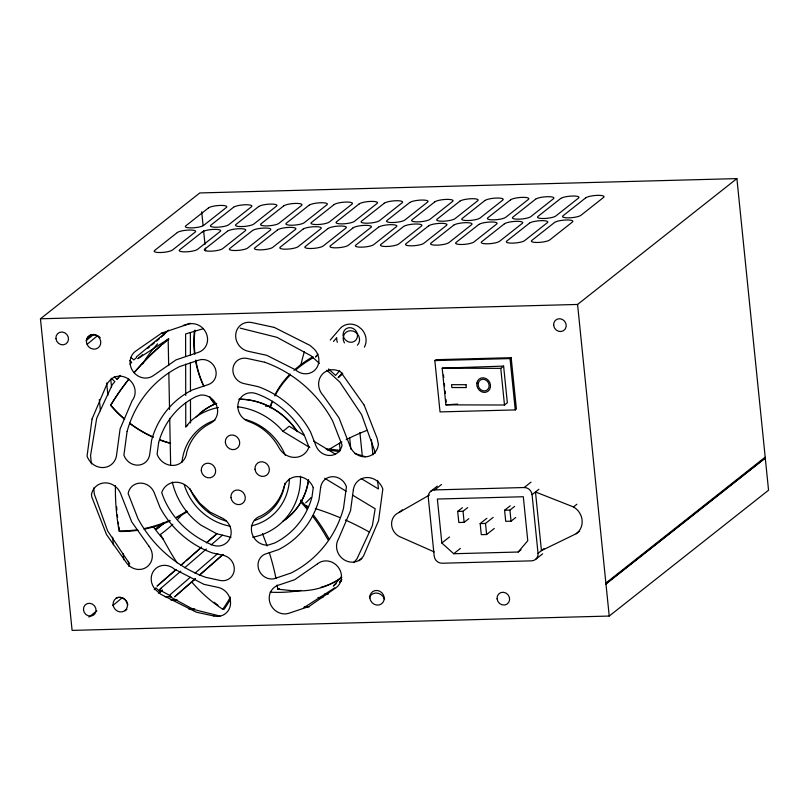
<?xml version="1.0" encoding="UTF-8"?>
<svg xmlns="http://www.w3.org/2000/svg" width="809" height="809" viewBox="0 0 809 809"><rect width="100%" height="100%" fill="white"/><g stroke="black" fill="none" stroke-linecap="round" stroke-linejoin="round"><path stroke-width="1.21" d="M91.144 334.552L88.282 336.908L86.169 340.599L93.783 334.309M154.185 589.731L155.834 587.84L159.262 590.873L160.142 588.982L180.781 571.174M159.262 590.873L160.961 588.305M220.028 616.064L193.513 609.43L169.465 596.405L170.345 594.504L190.287 577.272M124.505 419.264A117.851 115.899 47.8 0 1 110.6 405.36L110.752 405.087A277.659 267.9 35.3 0 1 128.864 379.057M518.154 552.021L527.771 540.736L523.312 496.736L437.366 499.032L441.835 543.021L453.697 553.74L518.154 552.021L521.026 549.746M114.251 376.721L116.981 379.219L120.258 375.447M130.067 364.151L131.705 362.27L129.875 360.602M161.294 337.131L166.785 331.751A152.234 139.987 50.4 0 1 168.697 330.133M185.726 403.013L185.767 426.869L191.146 420.68A68.158 62.677 50.4 0 1 218.46 407.493M317.927 354.2L315.459 357.032L317.34 355.475M330.224 340.043L340.569 328.029A15.452 14.218 50.4 0 1 358.245 326.442L361.38 328.95A15.452 14.218 50.4 0 1 364.414 347.101M333.46 341.469L336.726 337.717L336.655 338.405A15.452 14.218 50.4 0 0 337.313 342.298M339.699 370.724L335.604 375.437L328.545 368.985M341.479 576.706L333.318 586.09L336.17 583.734M353.715 562.619L356.971 558.857L372.362 525.729L375.164 508.76L352.582 495.128M341.894 579.638L339.436 582.46L341.347 580.892M342.258 372.949L338.111 377.712L342.794 373.839M175.988 569.506L157.037 586.141L175.887 569.829M180.731 565.339L201.572 547.046M206.315 542.89L216.741 533.738L231.02 537.307M181.57 564.834L184.422 562.336M186.313 560.677L201.471 547.369M207.165 542.374L216.64 534.061M195.485 578.536L174.633 596.83L195.384 578.86M199.277 575.209L222.96 554.418M200.116 574.693L222.859 554.741M184.685 567.776L206.396 549.028M211.109 544.942L222.435 535.164M195.03 573.166L217.823 553.477M86.978 338.597L91.73 334.663M87.2 344.24L97.667 335.583M136.357 356.921L166.785 331.751M136.559 357.588L133.758 359.914L131.038 357.416M147.804 348.295L149.736 346.697M151.657 345.099L154.549 342.713M156.481 341.115L159.373 338.728M142.586 354.706L137.833 358.64L168.151 339.153L168.677 365.547M116.981 379.219L118.883 377.641M185.767 426.869L187.668 425.291M237.674 406.806A68.158 62.677 50.4 0 1 282.968 431.349L289.137 426.242L304.154 435.313M112.623 605.698L122.129 597.841M125.051 610.846L126.952 609.278M158.534 593.159L162.336 590.014A15.482 14.238 50.4 0 1 159.747 592.684M169.465 596.405L170.284 595.727L160.081 590.206M359.075 560.768L361.886 558.443M40.45 318.786L199.772 192.947L736.898 178.607L768.55 490.214L609.228 616.053L72.102 630.393L40.45 318.786L577.575 304.447L736.898 178.607M155.834 528.611L162.943 523.14M155.925 529.531L163.843 523.281M156.107 529.521L164.025 523.271M88.929 617.105L96.837 610.846M434.837 360.592L435.97 359.692L511.177 357.689L516.385 409.01L515.252 409.91L440.045 411.912L434.837 360.592L510.034 358.579L511.177 357.689M442.179 368.176L503.613 366.103L507.344 402.761L504.492 405.016L445.901 404.844L442.179 368.176L500.771 368.358L503.613 366.103M445.901 404.844L457.651 404.096M434.211 551.9L401.476 537.439A13.622 12.58 51.7 0 1 391.647 525.213A13.622 12.58 51.7 0 1 398.948 512.532L402.366 509.842M430.439 491.548L437.264 486.158M544.002 548.603L538.036 553.326A7.554 6.968 51.7 0 1 531.614 560.849L442.088 563.236A7.554 6.968 51.7 0 1 434.19 556.096L428.194 496.483A7.554 6.968 51.7 0 1 434.645 489.92L441.471 484.52M468.836 518.65L464.144 522.351L458.814 522.503L457.692 511.419L462.374 507.718M457.692 511.419L463.021 511.278L467.703 507.577M441.835 543.021L449.501 536.974M434.645 489.92L524.171 487.524L530.997 482.134M494.289 528.469L486.624 534.516L481.294 534.658L480.162 523.585L486.876 518.286M480.162 523.585L485.491 523.443L493.156 517.386M515.737 517.487L511.045 521.188L505.716 521.33L504.594 510.246L510.216 505.807M453.697 553.74L460.402 548.441M504.594 510.246L509.923 510.105L514.605 506.404M538.036 553.326L532.069 494.673L538.905 489.273M573.48 506.94L535.487 491.973L541.443 550.626L576.2 533.718A16.261 15.007 51.7 0 0 573.48 506.94L576.898 504.25M535.821 559.211L542.647 553.821M576.2 533.718L579.608 531.017M88.282 336.908L92.024 334.946A8.848 8.13 50.4 0 1 100.205 337.687M304.012 607.589L334.795 587.809M398.948 512.532L429.427 495.037M277.133 584.998A173.753 95.725 57.5 0 1 277.77 589.174L279.388 588.608M183.35 325.38L190.53 323.246M203.069 328.747L185.605 333.955L185.645 356.557M265.524 406.158L269.266 405.997M765.061 457.227L605.88 583.056M165.107 596.749L171.356 596.638M324.591 594.089L328.343 594.028M170.932 600.035L177.171 599.934M317.947 597.558L322.943 597.477M188.457 608.894L194.757 608.793M304.255 606.932L309.271 606.851M191.42 581.661A277.659 178.587 -80.3 0 0 222.738 609.228L224.022 609.369A117.851 84.096 -79.6 0 0 230.474 599.307M277.77 589.174L290.896 590.58A277.659 137.085 62.9 0 0 341.782 577.292M240.192 328.13L277.012 337.343L311 355.758L319.373 363.403M216.741 533.738L201.289 525.365A68.158 62.677 50.4 0 1 172.317 482.043M313.801 441.138L335.25 454.082M282.968 431.349L309.786 447.529M361.269 478.604L378.43 488.97L377.601 480.404M324.631 478.261L346.131 491.235M115.424 485.683A277.659 237.148 -40.2 0 0 119.095 530.916L119.712 531.473A117.851 106.05 -41.5 0 0 138.005 530.259M326.826 370.209L339.851 382.111L361.593 414.623L374.749 451.068L374.992 453.515M162.376 333.075L164.187 334.744M111.187 378.207L114.898 381.626L112.34 384.568L96.716 418.192L90.568 455.518L91.377 463.941M129.723 563.984L107.648 530.977L94.289 493.986L93.713 487.979M577.575 304.447L609.228 616.053M510.034 358.579L515.252 409.91M500.771 368.358L504.492 405.016M509.923 510.105L511.045 521.188M485.491 523.443L486.624 534.516M463.021 511.278L464.144 522.351M443.484 375.063L443.736 377.51M444.353 383.618L444.606 386.065M445.102 390.949L445.354 393.396M445.971 399.504L446.214 401.942M371.412 439.742L372.939 454.83M359.904 432.491L362.199 455.113A5.663 5.228 51.7 0 0 362.523 456.529M349.67 437.8L350.813 449.116M339.436 443.12L340.205 450.653M201.684 211.766L203.089 225.58M203.595 230.595L205.001 244.399M205.385 248.161L205.638 250.679M110.793 379.512L111.521 387.005M128.419 561.365L128.904 566.391M106.697 382.91L107.9 395.399M123.17 553.508L123.777 559.777M99.335 399.464L100.427 410.76M112.623 537.216L113.351 544.76M168.828 373.08L169.546 409.526M169.718 418.324L170.648 464.821M190.358 332.539L190.398 355.141M190.408 362.675L190.459 391.546M190.479 400.334L190.519 422.935M185.655 364.09L185.716 395.48M524.171 487.524A7.554 6.968 51.7 0 1 532.069 494.673M199.924 413.419A68.158 62.677 50.4 0 1 215.851 403.63M239.171 399.12A68.158 62.677 50.4 0 1 297.469 431.682M308.633 479.939A68.158 62.677 50.4 0 1 283.797 520.652M311.03 497.525A68.158 62.677 50.4 0 1 305.65 502.844M289.44 478.867A56.559 52.009 50.4 0 1 251.306 525.88M230.09 526.194A56.559 52.009 50.4 0 1 184.27 484.844M181.944 462.333A56.559 52.009 50.4 0 1 214.992 420.215M244.571 419.305A56.559 52.009 50.4 0 1 285.233 455.265M300.999 590.408A149.968 137.904 50.4 0 1 270.075 592.168M163.378 539.34A149.968 137.904 50.4 0 1 153.134 526.528M142.627 363.868A149.968 137.904 50.4 0 1 157.573 343.876M300.513 476.238A68.158 62.677 50.4 0 1 252.691 537.237M196.081 417.019A68.158 62.677 50.4 0 1 216.772 403.337M238.999 399.262A68.158 62.677 50.4 0 1 296.63 430.833M308.451 480.081A68.158 62.677 50.4 0 1 282.563 521.512M369.46 597.062A8.596 7.908 50.4 0 1 377.378 593.159A8.596 7.908 50.4 0 1 384.568 599.418M284.889 483.246A52.211 48.014 50.4 0 1 254.441 520.551M226.571 521.158A52.211 48.014 50.4 0 1 189.984 488.757M344.432 342.915A8.616 7.918 50.4 0 1 346.414 332.024A8.616 7.918 50.4 0 1 357.457 333.986A8.616 7.918 50.4 0 1 357.406 345.21M116.243 597.841A8.636 7.948 50.4 0 1 127.873 604.849M300.463 500.134A117.851 66.793 65.8 0 1 307.531 507.819M313.558 515.242A117.851 66.793 65.8 0 1 329.162 539.168M339.618 579.001A271.966 134.597 62.2 0 1 321.173 587.253M262.49 533.748A173.753 95.725 57.5 0 1 267.061 545.944M269.276 552.567A173.753 95.725 57.5 0 1 276 578.647M300.999 502.338A117.871 66.722 66 0 1 307.208 509.296M312.436 515.839A117.871 66.722 66 0 1 327.958 539.805M305.842 505.746A173.753 104.806 22.7 0 1 308.209 506.414M315.267 508.548A173.753 104.806 22.7 0 1 339.669 517.517M345.362 519.985A173.753 104.806 22.7 0 1 369.602 532.201M326.067 448.955A117.851 68.017 31 0 1 340.235 450.482M354.979 453.637A117.851 68.017 31 0 1 365.355 456.741M327.615 450.208A117.871 67.804 31.2 0 1 339.628 451.644M269.994 407.776A117.851 85.046 -1 0 1 271.693 402.376M274.878 394.964A117.851 85.046 -1 0 1 290.077 374.061M293.94 370.37A117.851 85.046 -1 0 1 312.982 356.658M270.358 407.655A117.871 84.793 -0.8 0 1 272.572 401.224M274.939 395.975A117.871 84.793 -0.8 0 1 290.148 375.154M296.468 369.339A117.871 84.793 -0.8 0 1 313.053 357.831M329.647 449.177A173.753 133.414 -9.6 0 1 341.924 441.926M346.171 439.681A173.753 133.414 -9.6 0 1 367.235 430.297M214.79 404.237A117.851 107.182 -40.7 0 1 209.45 396.632M203.817 386.449A117.851 107.182 -40.7 0 1 195.545 360.774M194.504 353.705A117.851 107.182 -40.7 0 1 194.372 330.851M213.768 402.781A117.871 107.021 -40.5 0 1 209.834 397.037M203.241 384.75A117.871 107.021 -40.5 0 1 195.768 360.056M194.949 354.17A117.871 107.021 -40.5 0 1 194.969 330.123M300.938 364.808A173.753 163.509 -54.1 0 1 304.376 351.713M110.6 405.36A271.966 262.48 33.1 0 1 128.348 379.846M134.941 371.847A271.966 262.48 33.1 0 1 160.94 345.706M162.69 344.199A271.966 262.48 33.1 0 1 168.919 339.042M170.628 443.211A117.871 115.889 49 0 1 160.263 439.894M153.194 437.002A117.871 115.889 49 0 1 129.764 423.117M124.647 419.011A117.871 115.889 49 0 1 110.752 405.087M170.497 443.433A117.851 115.899 47.8 0 1 160.121 440.116M153.063 437.234A117.851 115.899 47.8 0 1 129.612 423.37M134.072 372.686A277.659 267.9 35.3 0 1 168.434 338.92M119.297 529.126A271.966 231.698 -41.2 0 1 118.913 526.78M118.549 524.424A271.966 231.698 -41.2 0 1 118.215 522.068M117.608 517.315A271.966 231.698 -41.2 0 1 117.345 514.939M116.89 510.155A271.966 231.698 -41.2 0 1 116.617 506.545M186.95 511.066A117.871 106.151 -41 0 1 176.574 517.062M169.728 520.349A117.871 106.151 -41 0 1 144.73 528.429M137.409 529.723A117.871 106.151 -41 0 1 119.095 530.916M187.466 511.531A117.851 106.05 -41.5 0 1 177.11 517.538M170.274 520.834A117.851 106.05 -41.5 0 1 144.093 529.207M218.005 605.223A271.966 174.451 -81 0 1 214.082 602.24M230.444 597.072A117.871 84.176 -79.3 0 1 222.738 609.228M177.131 562.852A277.659 178.587 -80.3 0 1 169.384 550.272L160.465 534.405A173.753 115.97 -87.8 0 0 172.823 524.232M181.934 514.757A173.753 115.97 -87.8 0 1 177.859 519.216M320.647 487.423L319.039 499.497A90.871 83.903 51.7 0 1 278.518 549.614L267.243 553.437A13.288 12.266 51.7 0 0 258.465 568.596A13.288 12.266 51.7 0 0 274.079 578.748L291.018 573.035A117.598 108.578 51.7 0 0 343.522 508.234L346.424 486.735A13.975 12.904 51.7 0 0 332.479 476.693A13.975 12.904 51.7 0 0 320.647 487.423M92.064 418.961L87.059 456.094A15.998 14.774 51.7 0 0 103.006 467.562A15.998 14.774 51.7 0 0 116.536 455.315L120.096 428.912L132.15 400.637A15.098 13.945 51.7 0 0 129.561 379.927A15.098 13.945 51.7 0 0 109.367 380.948L107.041 383.81L92.064 418.961M127.104 431.399L123.908 455.113A14.006 12.924 51.7 0 0 137.864 465.145A14.006 12.924 51.7 0 0 149.716 454.425L151.637 440.096A90.952 83.974 51.7 0 1 192.249 389.978L208.348 384.548A13.217 12.206 51.7 0 0 215.224 368.398A13.217 12.206 51.7 0 0 198.792 360.116L179.618 366.578A117.618 108.598 51.7 0 0 127.114 431.399M158.645 442.584L157.088 454.233A16.079 14.845 51.7 0 0 173.166 465.438A16.079 14.845 51.7 0 0 186.606 453.111L186.687 452.534A52.858 48.803 51.7 0 1 210.279 423.41A15.351 14.178 51.7 0 0 216.792 405.997A15.351 14.178 51.7 0 0 200.551 395.075L195.849 396.663A83.337 76.946 51.7 0 0 158.645 442.584M313.255 487.615L311.981 497.039A83.327 76.936 51.7 0 1 274.787 542.95L268.072 545.124A15.351 14.178 51.7 0 1 252.105 533.778A15.351 14.178 51.7 0 1 259.102 516.597L260.356 516.213A52.858 48.803 51.7 0 0 283.949 487.079A16.241 14.997 51.7 0 1 297.975 476.612A16.241 14.997 51.7 0 1 313.255 487.615M353.351 489.789L350.53 510.732L338.486 538.976A15.229 14.066 51.7 0 0 343.734 559.555A15.229 14.066 51.7 0 0 363.595 555.803L378.561 520.683L382.829 489A15.998 14.764 51.7 0 0 366.882 477.532A15.998 14.764 51.7 0 0 353.351 489.789M177.323 232.537L154.57 250.517A9.435 2.063 -5.8 0 0 160.667 252.519A9.435 2.063 -5.8 0 0 172.469 250.032L195.232 232.062A9.435 2.063 -5.8 0 0 189.124 230.049A9.435 2.063 -5.8 0 0 177.323 232.537M208.5 207.913L185.746 225.883A9.435 2.063 -5.8 0 0 191.854 227.895A9.435 2.063 -5.8 0 0 203.646 225.408L226.409 207.438A9.435 2.063 -5.8 0 0 220.301 205.425A9.435 2.063 -5.8 0 0 208.5 207.913M202.392 231.87L179.628 249.85A9.435 2.063 -5.8 0 0 185.736 251.852A9.435 2.063 -5.8 0 0 197.538 249.364L220.291 231.394A9.435 2.063 -5.8 0 0 214.193 229.382A9.435 2.063 -5.8 0 0 202.392 231.87M233.568 207.246L210.805 225.215A9.435 2.063 -5.8 0 0 216.913 227.228A9.435 2.063 -5.8 0 0 228.714 224.74L251.478 206.76A9.435 2.063 -5.8 0 0 245.37 204.758A9.435 2.063 -5.8 0 0 233.568 207.246M227.46 231.202L204.697 249.172A9.435 2.063 -5.8 0 0 210.805 251.184A9.435 2.063 -5.8 0 0 222.596 248.697L245.36 230.717A9.435 2.063 -5.8 0 0 239.252 228.714A9.435 2.063 -5.8 0 0 227.46 231.202M258.637 206.568L235.874 224.548A9.435 2.063 -5.8 0 0 241.982 226.56A9.435 2.063 -5.8 0 0 253.783 224.073L276.536 206.093A9.435 2.063 -5.8 0 0 270.428 204.09A9.435 2.063 -5.8 0 0 258.637 206.568M252.519 230.535L229.766 248.505A9.435 2.063 -5.8 0 0 235.874 250.517A9.435 2.063 -5.8 0 0 247.665 248.029L270.428 230.049A9.435 2.063 -5.8 0 0 264.321 228.047A9.435 2.063 -5.8 0 0 252.519 230.535M283.706 205.901L260.943 223.881A9.435 2.063 -5.8 0 0 267.051 225.893A9.435 2.063 -5.8 0 0 278.842 223.405L301.605 205.425A9.435 2.063 -5.8 0 0 295.497 203.413A9.435 2.063 -5.8 0 0 283.706 205.901M277.588 229.857L254.825 247.837A9.435 2.063 -5.8 0 0 260.933 249.85A9.435 2.063 -5.8 0 0 272.734 247.362L295.497 229.382A9.435 2.063 -5.8 0 0 289.389 227.38A9.435 2.063 -5.8 0 0 277.588 229.857M309.078 205.223L286.315 223.203A9.435 2.063 -5.8 0 0 292.423 225.215A9.435 2.063 -5.8 0 0 304.224 222.728L326.978 204.748A9.435 2.063 -5.8 0 0 320.87 202.746A9.435 2.063 -5.8 0 0 309.078 205.223M302.96 229.18L280.207 247.16A9.435 2.063 -5.8 0 0 286.305 249.172A9.435 2.063 -5.8 0 0 298.106 246.684L320.87 228.704A9.435 2.063 -5.8 0 0 314.762 226.702A9.435 2.063 -5.8 0 0 302.96 229.18M334.137 204.556L311.384 222.536A9.435 2.063 -5.8 0 0 317.492 224.538A9.435 2.063 -5.8 0 0 329.283 222.06L352.046 204.08A9.435 2.063 -5.8 0 0 345.939 202.068A9.435 2.063 -5.8 0 0 334.137 204.556M328.029 228.512L305.266 246.492A9.435 2.063 -5.8 0 0 311.374 248.505A9.435 2.063 -5.8 0 0 323.175 246.017L345.928 228.037A9.435 2.063 -5.8 0 0 339.831 226.024A9.435 2.063 -5.8 0 0 328.029 228.512M359.206 203.888L336.443 221.868A9.435 2.063 -5.8 0 0 342.551 223.871A9.435 2.063 -5.8 0 0 354.352 221.393L377.115 203.413A9.435 2.063 -5.8 0 0 371.007 201.401A9.435 2.063 -5.8 0 0 359.206 203.888M353.098 227.845L330.335 245.825A9.435 2.063 -5.8 0 0 336.443 247.827A9.435 2.063 -5.8 0 0 348.234 245.349L370.997 227.369A9.435 2.063 -5.8 0 0 364.889 225.357A9.435 2.063 -5.8 0 0 353.098 227.845M384.275 203.221L361.512 221.201A9.435 2.063 -5.8 0 0 367.62 223.203A9.435 2.063 -5.8 0 0 379.421 220.715L402.174 202.746A9.435 2.063 -5.8 0 0 396.066 200.733A9.435 2.063 -5.8 0 0 384.275 203.221M378.531 227.167L355.768 245.147A9.435 2.063 -5.8 0 0 361.876 247.149A9.435 2.063 -5.8 0 0 373.677 244.662L396.43 226.692A9.435 2.063 -5.8 0 0 390.322 224.68A9.435 2.063 -5.8 0 0 378.531 227.167M409.708 202.543L386.945 220.513A9.435 2.063 -5.8 0 0 393.053 222.526A9.435 2.063 -5.8 0 0 404.854 220.038L427.617 202.068A9.435 2.063 -5.8 0 0 421.509 200.056A9.435 2.063 -5.8 0 0 409.708 202.543M403.6 226.5L380.837 244.48A9.435 2.063 -5.8 0 0 386.945 246.482A9.435 2.063 -5.8 0 0 398.736 243.994L421.499 226.024A9.435 2.063 -5.8 0 0 415.391 224.012A9.435 2.063 -5.8 0 0 403.6 226.5M434.777 201.876L412.014 219.846A9.435 2.063 -5.8 0 0 418.122 221.858A9.435 2.063 -5.8 0 0 429.923 219.37L452.676 201.39A9.435 2.063 -5.8 0 0 446.568 199.388A9.435 2.063 -5.8 0 0 434.777 201.876M428.659 225.832L405.906 243.802A9.435 2.063 -5.8 0 0 412.003 245.815A9.435 2.063 -5.8 0 0 423.805 243.327L446.568 225.347A9.435 2.063 -5.8 0 0 440.46 223.345A9.435 2.063 -5.8 0 0 428.659 225.832M459.836 201.198L437.082 219.178A9.435 2.063 -5.8 0 0 443.19 221.191A9.435 2.063 -5.8 0 0 454.982 218.703L477.745 200.723A9.435 2.063 -5.8 0 0 471.637 198.721A9.435 2.063 -5.8 0 0 459.836 201.198M453.728 225.165L430.964 243.135A9.435 2.063 -5.8 0 0 437.072 245.147A9.435 2.063 -5.8 0 0 448.874 242.66L471.627 224.68A9.435 2.063 -5.8 0 0 465.529 222.677A9.435 2.063 -5.8 0 0 453.728 225.165M484.904 200.531L462.141 218.511A9.435 2.063 -5.8 0 0 468.249 220.523A9.435 2.063 -5.8 0 0 480.05 218.036L502.814 200.056A9.435 2.063 -5.8 0 0 496.706 198.053A9.435 2.063 -5.8 0 0 484.904 200.531M478.797 224.487L456.033 242.467A9.435 2.063 -5.8 0 0 462.141 244.48A9.435 2.063 -5.8 0 0 473.932 241.992L496.696 224.012A9.435 2.063 -5.8 0 0 490.588 222.01A9.435 2.063 -5.8 0 0 478.797 224.487M510.53 199.853L487.776 217.823A9.435 2.063 -5.8 0 0 493.874 219.836A9.435 2.063 -5.8 0 0 505.676 217.348L528.439 199.368A9.435 2.063 -5.8 0 0 522.331 197.366A9.435 2.063 -5.8 0 0 510.53 199.853M504.422 223.81L481.658 241.78A9.435 2.063 -5.8 0 0 487.766 243.792A9.435 2.063 -5.8 0 0 499.568 241.304L522.321 223.335A9.435 2.063 -5.8 0 0 516.213 221.322A9.435 2.063 -5.8 0 0 504.422 223.81M535.598 199.186L512.835 217.156A9.435 2.063 -5.8 0 0 518.943 219.168A9.435 2.063 -5.8 0 0 530.744 216.681L553.508 198.701A9.435 2.063 -5.8 0 0 547.4 196.698A9.435 2.063 -5.8 0 0 535.598 199.186M529.49 223.142L506.727 241.112A9.435 2.063 -5.8 0 0 512.835 243.125A9.435 2.063 -5.8 0 0 524.626 240.637L547.39 222.657A9.435 2.063 -5.8 0 0 541.282 220.655A9.435 2.063 -5.8 0 0 529.49 223.142M560.667 198.508L537.904 216.488A9.435 2.063 -5.8 0 0 544.012 218.501A9.435 2.063 -5.8 0 0 555.803 216.013L578.566 198.033A9.435 2.063 -5.8 0 0 572.459 196.031A9.435 2.063 -5.8 0 0 560.667 198.508M554.549 222.465L531.796 240.445A9.435 2.063 -5.8 0 0 537.894 242.457A9.435 2.063 -5.8 0 0 549.695 239.97L572.459 221.99A9.435 2.063 -5.8 0 0 566.351 219.987A9.435 2.063 -5.8 0 0 554.549 222.465M585.726 197.841L562.973 215.821A9.435 2.063 -5.8 0 0 569.081 217.833A9.435 2.063 -5.8 0 0 580.872 215.346L603.635 197.366A9.435 2.063 -5.8 0 0 597.527 195.353A9.435 2.063 -5.8 0 0 585.726 197.841M765.152 458.147L605.83 583.977L765.152 458.147M161.588 333.146L135.75 351.086A15.098 13.945 51.7 0 0 133.01 371.361A15.098 13.945 51.7 0 0 153.194 375.73L176.008 359.894L198.63 352.259A15.098 13.945 51.7 0 0 206.497 333.804A15.098 13.945 51.7 0 0 187.708 324.338L161.588 333.146M317.553 563.812L294.628 579.729L278.144 585.281A15.098 13.945 51.7 0 0 270.277 603.736A15.098 13.945 51.7 0 0 289.066 613.212L309.048 606.467L336.574 587.354A15.138 13.975 51.7 0 0 337.919 566.775A15.138 13.975 51.7 0 0 317.553 563.812M466.014 384.72L451.543 384.679L451.827 387.531L466.308 387.572L466.014 384.72M274.281 327.412L251.993 322.589A15.098 13.945 51.7 0 0 235.793 333.834A15.098 13.945 51.7 0 0 248.13 351.268L266.657 355.282L295.406 369.774A15.108 13.945 51.7 0 0 315.672 369.238A15.108 13.945 51.7 0 0 313.568 348.487L310.029 345.433L274.281 327.412M264.755 362.25L247.16 358.438A13.217 12.206 51.7 0 0 232.982 368.277A13.217 12.206 51.7 0 0 243.772 383.537L258.081 386.631A90.942 83.964 51.7 0 1 310.575 432.006L315.975 445.82A14.35 13.247 51.7 0 0 330.062 455.477A14.35 13.247 51.7 0 0 342.096 445.122L332.641 420.923A117.598 108.578 51.7 0 0 264.755 362.25M213.829 615.983L196.354 612.201L160.607 594.18L156.774 590.873A15.098 13.945 51.7 0 1 154.195 570.153A15.098 13.945 51.7 0 1 174.4 569.121L203.979 584.341L218.491 587.486A15.098 13.945 51.7 0 1 230.373 605.223A15.098 13.945 51.7 0 1 213.829 615.983M223.739 555.429L212.555 552.992A90.942 83.964 51.7 0 1 160.061 507.607L154.256 492.772A14.35 13.247 51.7 0 0 140.179 483.115A14.35 13.247 51.7 0 0 128.135 493.47L137.995 518.69A117.598 108.578 51.7 0 0 205.88 577.373L219.654 580.366A13.217 12.206 51.7 0 0 234.135 570.952A13.217 12.206 51.7 0 0 223.739 555.429M220.867 517.447L209.956 512.036L199.54 503.046L191.571 491.781A17.211 15.887 51.7 0 0 175.634 482.225A17.211 15.887 51.7 0 0 161.719 492.58C169.546 516.587 189.255 535.649 212.464 545.023A15.229 14.066 51.7 0 0 230.565 536.6A15.229 14.066 51.7 0 0 220.867 517.447M364.151 405.097L340.68 371.928A16.018 14.795 51.7 0 0 321.436 375.325A16.018 14.795 51.7 0 0 323.216 395.54L338.941 417.757L349.569 444.92A15.452 14.269 51.7 0 0 365.233 456.842A15.452 14.269 51.7 0 0 378.4 444.151L377.146 438.316L364.151 405.097M148.745 545.944L131.695 521.856L120.672 493.672A16.038 14.815 51.7 0 0 104.937 482.872A16.038 14.815 51.7 0 0 91.478 494.451L91.791 496.948L106.485 534.527L125.83 561.861A15.138 13.975 51.7 0 0 146.641 567.119A15.138 13.975 51.7 0 0 148.745 545.944M308.917 447.043L304.275 435.171A83.327 76.936 51.7 0 0 256.17 393.599A15.229 14.066 51.7 0 0 238.342 402.548A15.229 14.066 51.7 0 0 248.545 421.459A52.858 48.803 51.7 0 1 279.065 447.832A17.211 15.887 51.7 0 0 295.002 457.388A17.211 15.887 51.7 0 0 308.917 447.043M343.178 335.169A7.554 6.968 51.7 0 0 354.564 341.236A7.554 6.968 51.7 0 0 353.28 328.535A7.554 6.968 51.7 0 0 343.178 335.169M369.875 597.972A7.554 6.968 51.7 0 0 381.261 604.04A7.554 6.968 51.7 0 0 379.977 591.339A7.554 6.968 51.7 0 0 369.875 597.972M86.432 342.025A7.554 6.968 51.7 0 0 97.828 348.082A7.554 6.968 51.7 0 0 96.534 335.391A7.554 6.968 51.7 0 0 86.432 342.025M113.129 604.829A7.554 6.968 51.7 0 0 124.515 610.886A7.554 6.968 51.7 0 0 123.231 598.195A7.554 6.968 51.7 0 0 113.129 604.829M230.949 497.495A7.554 6.968 51.7 0 0 242.336 503.562A7.554 6.968 51.7 0 0 241.042 490.861A7.554 6.968 51.7 0 0 230.949 497.495M255.017 469.281A7.554 6.968 51.7 0 0 266.404 475.348A7.554 6.968 51.7 0 0 265.109 462.647A7.554 6.968 51.7 0 0 255.017 469.281M225.367 442.503A7.554 6.968 51.7 0 0 236.754 448.57A7.554 6.968 51.7 0 0 235.459 435.869A7.554 6.968 51.7 0 0 225.367 442.503M201.299 470.717A7.554 6.968 51.7 0 0 212.686 476.784A7.554 6.968 51.7 0 0 211.402 464.083A7.554 6.968 51.7 0 0 201.299 470.717M497.07 598.832A6.603 6.098 51.7 0 0 507.031 604.131A6.603 6.098 51.7 0 0 505.908 593.027A6.603 6.098 51.7 0 0 497.07 598.832M553.659 325.309A6.603 6.098 51.7 0 0 563.63 330.608A6.603 6.098 51.7 0 0 562.498 319.494A6.603 6.098 51.7 0 0 553.659 325.309M83.479 609.865A6.603 6.098 51.7 0 0 93.45 615.174A6.603 6.098 51.7 0 0 92.317 604.06A6.603 6.098 51.7 0 0 83.479 609.865M55.922 338.587A6.603 6.098 51.7 0 0 65.893 343.896A6.603 6.098 51.7 0 0 64.76 332.782A6.603 6.098 51.7 0 0 55.922 338.587M476.865 383.051A7.554 6.644 59.7 0 0 486.007 392.223A7.554 6.644 59.7 0 0 488.07 380.038A7.554 6.644 59.7 0 0 476.865 383.051M478.21 383.456A6.047 5.319 59.7 0 0 485.542 390.808A6.047 5.319 59.7 0 0 487.19 381.049A6.047 5.319 59.7 0 0 478.21 383.456"/></g></svg>
